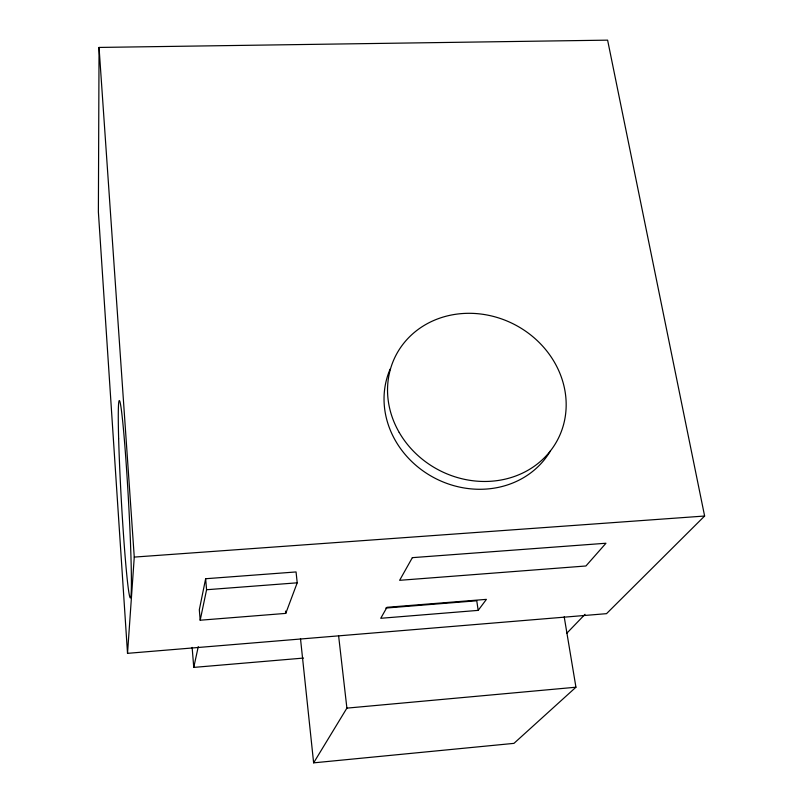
<?xml version="1.0" encoding="UTF-8"?>
<svg xmlns="http://www.w3.org/2000/svg" width="803" height="803" viewBox="0 0 803 803"><rect width="100%" height="100%" fill="white"/><g stroke="black" fill="none" stroke-linecap="round" stroke-linejoin="round"><path stroke-width="1.2" d="M99.05 47.437L98.378 211.942L127.526 653.341L606.526 613.663L704.622 516.028L607.61 40.15L99.05 47.437L134.262 557.091L127.526 653.341M205.638 578.732L199.315 609.768L200.188 620.217L285.758 613.392L297.21 582.817L296.056 571.947L205.638 578.732L206.582 589.733L200.188 620.217M303.534 658.069L193.754 667.403L198.271 646.666M564.198 616.794L575.942 687.217L513.95 743.367L313.632 762.85L346.896 708.126L338.645 636.106M478.176 610.38L486.417 599.359L386.966 607.309L380.742 618.29L478.176 610.38L476.761 600.774L385.761 608.062M566.838 633.196L585.036 614.315M346.896 708.126L575.942 687.217M206.582 589.733L297.21 582.817M134.262 557.091L704.622 516.028M300.483 638.505L313.632 762.85M285.517 611.093L285.758 613.392M192.138 647.399L193.754 667.403M550.396 450.975A90.117 81.274 27.7 0 1 435.477 478.468A90.117 81.274 27.7 0 1 390.178 369.029M412.361 557.653L399.623 580.318L585.929 565.985L605.974 543.24L412.361 557.653M118.643 438.759A98.789 3.563 86.8 0 0 129.705 596.609A98.789 3.563 86.8 0 0 126.001 461.093A98.789 3.563 86.8 0 0 118.643 438.759M399.221 432.456A91.211 82.026 27.6 0 0 553.919 446.046A91.211 82.026 27.6 0 0 477.434 313.672A91.211 82.026 27.6 0 0 399.221 432.456"/></g></svg>
